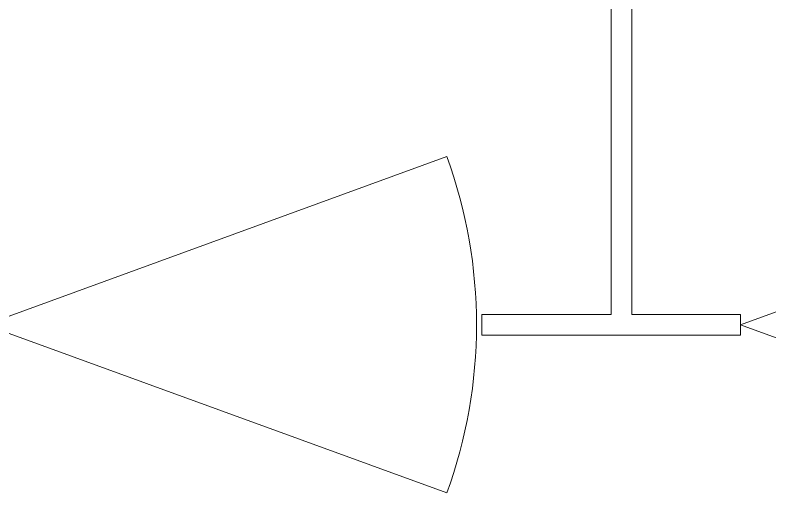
# Model space of a CAD drawing. Header units: millimetres. Extents: x -4000 to 187956, y -58990 to 162485.
# Drawn here: x 680 to 1592, y 75959 to 76536 of the extents above; entities that cross this region are included whole.
import ezdxf

# ---------------------------------------------------------------- set-up
doc = ezdxf.new("R2010")
doc.units = ezdxf.units.MM
doc.layers.add('A-DOOR', color=31, linetype='Continuous', lineweight=13)
doc.layers.add('A-WALL', color=113, linetype='Continuous', lineweight=13)

# ---------------------------------------------------------------- blocks, each defined once
blk = doc.blocks.new('cua wc - 600 x 2000mm-V900-FFS - TANG 1')
at = {"layer": 'A-DOOR', "color": 5, "lineweight": 15}
for q in [(-100.28, 203.02), (-100.28, -203.02)]:
    blk.add_line((457.5, 0), q, dxfattribs=at)
blk.add_arc((457.5, 0), 593.58, 160, 200, dxfattribs=at)
blk = doc.blocks.new('CMF2_NHAXUONG_A_rvt-1-FFS - TANG 1')
at = {"layer": 'A-WALL', "color": 35, "lineweight": 15}
for p, q in [((1399.79, 77350), (1399.79, 76175)), ((1424.79, 76175), (1424.79, 77350)), ((1399.79, 76175), (1243.54, 76175)), ((1243.54, 76150), (1243.54, 76175)), ((1556.04, 76175), (1424.79, 76175)), ((1556.04, 76175), (1556.04, 76150)), ((1243.54, 76150), (1556.04, 76150))]:
    blk.add_line(p, q, dxfattribs=at)
at = {"layer": 'A-WALL', "color": 50, "lineweight": 15}
for p, q in [((1399.79, 76175), (1399.79, 77350)), ((1424.79, 77350), (1424.79, 76175)), ((1243.54, 76175), (1399.79, 76175)), ((1243.54, 76175), (1243.54, 76150)), ((1424.79, 76175), (1556.04, 76175)), ((1556.04, 76150), (1556.04, 76175)), ((1556.04, 76150), (1243.54, 76150))]:
    blk.add_line(p, q, dxfattribs=at)
at = {"layer": 'A-DOOR', "color": 250, "lineweight": 9, "rotation": 180}
for p in [(1101.04, 76162.5), (2013.54, 76162.5)]:
    blk.add_blockref('cua wc - 600 x 2000mm-V900-FFS - TANG 1', p, dxfattribs=at)

msp = doc.modelspace()

# ---------------------------------------------------------------- block references
at = {"lineweight": 5}
msp.add_blockref('CMF2_NHAXUONG_A_rvt-1-FFS - TANG 1', (0, 0), dxfattribs=at)

doc.saveas('drawing.dxf')
